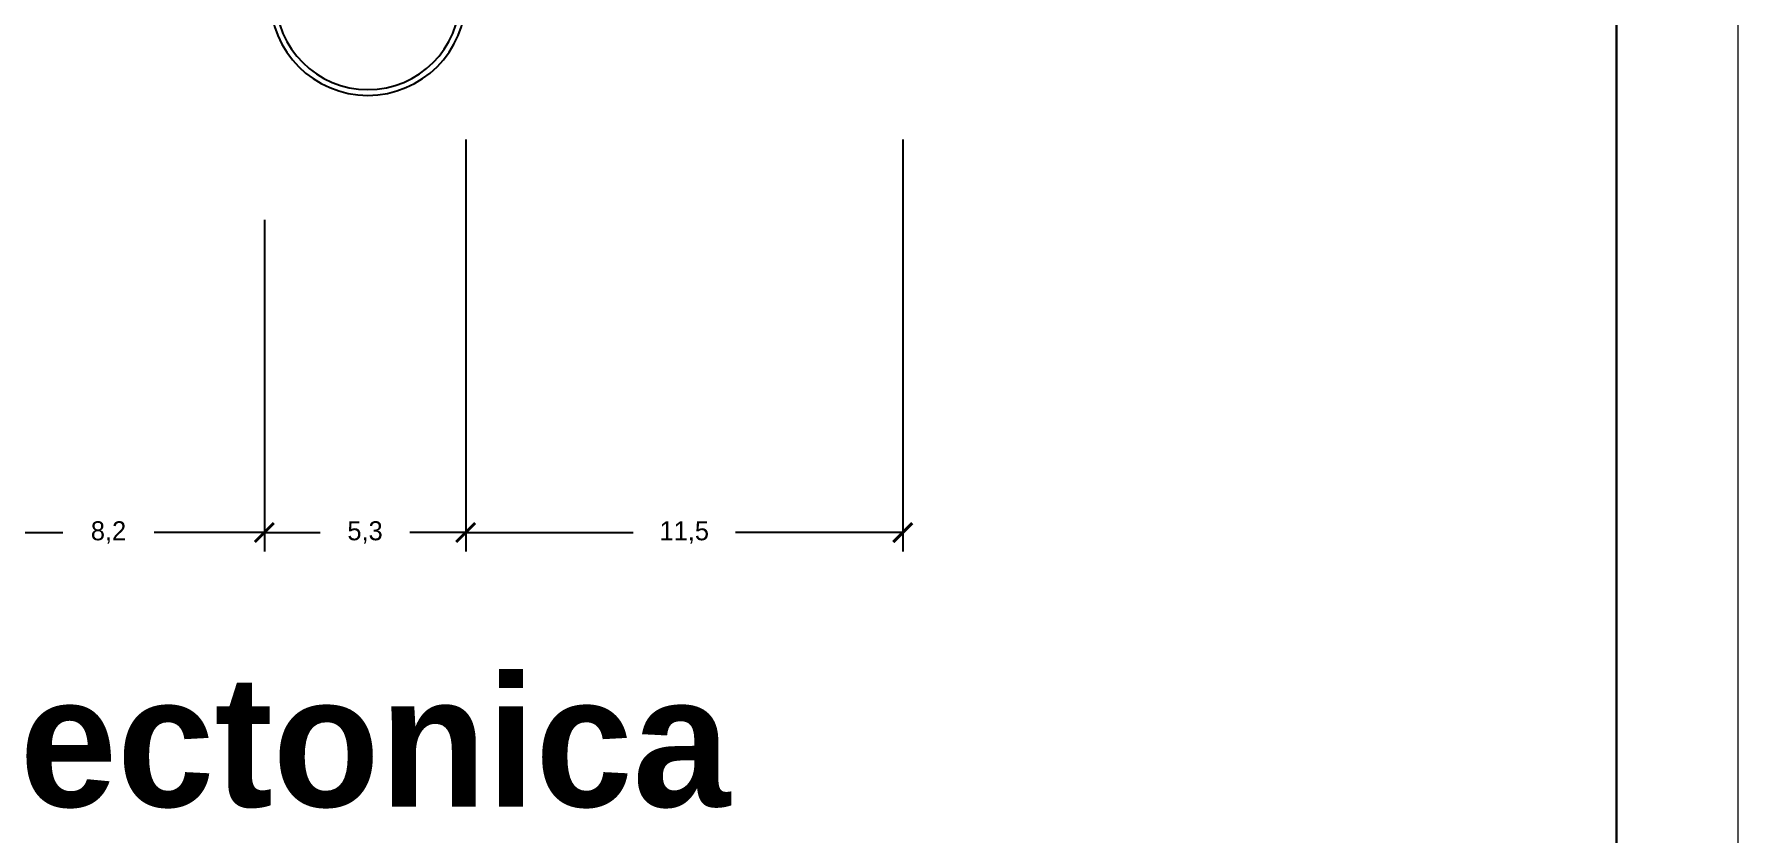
# Model space of a CAD drawing. Header units: millimetres. Extents: x -1615 to -538, y 177 to 397.
# Drawn here: x -1120.98 to -1076.14, y 299.51 to 320.56 of the extents above; entities that cross this region are included whole.
import ezdxf

# ---------------------------------------------------------------- set-up
doc = ezdxf.new("R2010")
doc.units = ezdxf.units.MM
doc.layers.add('muros bajos', color=252, linetype='Continuous', lineweight=20)
doc.layers.add('VENTANAS', color=4, linetype='Continuous')
doc.styles.get("Standard").update_dxf_attribs({"font": 'stylu.ttf'})
doc.dimstyles.new('ISO-25', dxfattribs={"dimtxt": 0.5, "dimasz": 0.5, "dimexe": 0.5, "dimexo": 0.625, "dimtad": 0, "dimtih": 1, "dimtoh": 1, "dimtxsty": 'Standard', "dimblk": 'ARCHTICK', "dimcen": 2.5, "dimadec": 0, "dimazin": 0, "dimtfac": 1, "dimtmove": 0, "dimatfit": 3, "dimfxl": 0, "dimarcsym": 0})

# ---------------------------------------------------------------- blocks, each defined once
blk = doc.blocks.new('_ArchTick')
at = {"color": 0, "linetype": 'ByBlock', "const_width": 0.15}
blk.add_lwpolyline([(-0.5, -0.5), (0.5, 0.5)], dxfattribs=at)
blk = doc.blocks.new('*D243')
at = {"color": 0, "lineweight": -2}
for p, q in [((-1114.919, 315.668), (-1114.919, 306.942)), ((-1123.12, 308.7), (-1123.12, 306.942)), ((-1123.12, 307.442), (-1120.219, 307.442)), ((-1114.919, 307.442), (-1117.82, 307.442))]:
    blk.add_line(p, q, dxfattribs=at)
at = {"layer": 'Defpoints', "color": 0}
for p in [(-1114.919, 316.293), (-1123.12, 309.325), (-1114.919, 307.442)]:
    blk.add_point(p, dxfattribs=at)
at = {"color": 0, "lineweight": -2, "xscale": 0.5, "yscale": 0.5, "zscale": 0.5, "rotation": 180}
blk.add_blockref('_ArchTick', (-1123.12, 307.442), dxfattribs=at)
at = {"color": 0, "lineweight": -2, "xscale": 0.5, "yscale": 0.5, "zscale": 0.5}
blk.add_blockref('_ArchTick', (-1114.919, 307.442), dxfattribs=at)
at = {"color": 0, "insert": (-1119.02, 307.442), "char_height": 0.5, "attachment_point": 5}
blk.add_mtext('8,2', dxfattribs=at)
blk = doc.blocks.new('*D244')
at = {"color": 0, "lineweight": -2}
for p, q in [((-1109.62, 317.783), (-1109.62, 306.942)), ((-1114.919, 315.668), (-1114.919, 306.942)), ((-1114.919, 307.442), (-1113.452, 307.442)), ((-1109.62, 307.442), (-1111.087, 307.442))]:
    blk.add_line(p, q, dxfattribs=at)
at = {"layer": 'Defpoints', "color": 0}
for p in [(-1109.62, 318.408), (-1114.919, 316.293), (-1109.62, 307.442)]:
    blk.add_point(p, dxfattribs=at)
at = {"color": 0, "lineweight": -2, "xscale": 0.5, "yscale": 0.5, "zscale": 0.5, "rotation": 180}
blk.add_blockref('_ArchTick', (-1114.919, 307.442), dxfattribs=at)
at = {"color": 0, "lineweight": -2, "xscale": 0.5, "yscale": 0.5, "zscale": 0.5}
blk.add_blockref('_ArchTick', (-1109.62, 307.442), dxfattribs=at)
at = {"color": 0, "insert": (-1112.27, 307.442), "char_height": 0.5, "attachment_point": 5}
blk.add_mtext('5,3', dxfattribs=at)
blk = doc.blocks.new('*D245')
at = {"color": 0, "lineweight": -2}
for p, q in [((-1109.62, 317.783), (-1109.62, 306.942)), ((-1098.12, 317.783), (-1098.12, 306.942)), ((-1109.62, 307.442), (-1105.217, 307.442)), ((-1098.12, 307.442), (-1102.523, 307.442))]:
    blk.add_line(p, q, dxfattribs=at)
at = {"layer": 'Defpoints', "color": 0}
for p in [(-1109.62, 318.408), (-1098.12, 318.408), (-1098.12, 307.442)]:
    blk.add_point(p, dxfattribs=at)
at = {"color": 0, "lineweight": -2, "xscale": 0.5, "yscale": 0.5, "zscale": 0.5, "rotation": 180}
blk.add_blockref('_ArchTick', (-1109.62, 307.442), dxfattribs=at)
at = {"color": 0, "lineweight": -2, "xscale": 0.5, "yscale": 0.5, "zscale": 0.5}
blk.add_blockref('_ArchTick', (-1098.12, 307.442), dxfattribs=at)
at = {"color": 0, "insert": (-1103.87, 307.442), "char_height": 0.5, "attachment_point": 5}
blk.add_mtext('11,5', dxfattribs=at)

msp = doc.modelspace()

# ---------------------------------------------------------------- linework, layer by layer
at = {"color": 3, "lineweight": 30}
msp.add_lwpolyline([(-1217.76, 180.593), (-1217.76, 394.012), (-1217.76, 394.012), (-1079.34, 394.012), (-1079.34, 394.012), (-1079.34, 180.593)], close=True, dxfattribs=at)
at = {"layer": 'muros bajos', "color": 5}
msp.add_lwpolyline([(-1076.145, 397.208), (-1076.145, 177.397), (-1220.955, 177.397), (-1220.955, 397.208), (-1220.955, 397.208), (-1076.145, 397.208)], close=True, dxfattribs=at)
at = {"layer": 'VENTANAS'}
for radius in [2.575, 2.425]:
    msp.add_arc((-1112.195, 321.523), radius, 180, 0, dxfattribs=at)

# ---------------------------------------------------------------- texts
at = {"insert": (-1126.349, 303.671), "char_height": 3.44596, "width": 71.25909, "attachment_point": 2}
msp.add_mtext('{\\fStylus BT|b1|i0|c0|p34;Planta Arquitectonica \\PSegundo Nivel}', dxfattribs=at)

# ---------------------------------------------------------------- dimensions: what is measured, and where the dimension line sits
for base, p1, p2, picture, middle in [((-1109.62, 307.442), (-1114.919, 316.293), (-1109.62, 318.408), '*D244', (-1112.27, 307.442)), ((-1098.12, 307.442), (-1109.62, 318.408), (-1098.12, 318.408), '*D245', (-1103.87, 307.442)), ((-1114.919, 307.442), (-1123.12, 309.325), (-1114.919, 316.293), '*D243', (-1119.02, 307.442))]:
    dim = msp.add_linear_dim(base=base, p1=p1, p2=p2, dimstyle='ISO-25', override={"dimtmove": 1})
    dim.commit()
    dim.dimension.update_dxf_attribs({"geometry": picture, "text_midpoint": middle})

doc.saveas('drawing.dxf')
